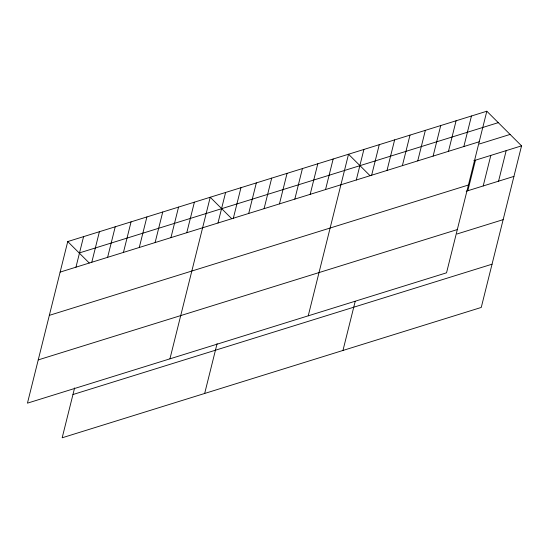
<?xml version="1.0" encoding="UTF-8"?>
<svg xmlns="http://www.w3.org/2000/svg" width="549" height="549" viewBox="0 0 549 549"><rect width="100%" height="100%" fill="white"/><g stroke="black" fill="none" stroke-linecap="round" stroke-linejoin="round"><path stroke-width="0.82" d="M486.826 111.221L67.74 241.56L27.45 403.151L446.536 272.812L486.826 111.221L521.55 145.849L481.26 307.44L62.174 437.779L74.602 387.937M75.954 267.185L83.572 236.633M91.786 262.257L99.403 231.712M107.618 257.337L115.235 226.785M123.45 252.41L131.067 221.865M139.281 247.489L146.899 216.937M155.113 242.562L162.73 212.017M170.945 237.642L178.562 207.09M186.777 232.714L194.394 202.169M169.936 358.833L210.226 197.242L231.726 218.68M217.98 223.011L225.598 192.466M233.346 218.234L240.963 187.683M248.711 213.451L256.328 182.906M204.667 393.461L217.088 343.619M264.076 208.675L271.693 178.13M279.448 203.899L287.058 173.347M294.813 199.115L302.43 168.57M310.178 194.339L317.796 163.787M325.543 189.556L333.161 159.011M308.236 315.826L348.526 154.235L370.019 175.666M356.28 180.003L363.891 149.452M371.646 175.22L379.263 144.675M387.011 170.444L394.628 139.892M342.96 350.454L355.182 301.435M402.376 165.661L409.993 135.116M417.741 160.884L425.358 130.339M433.113 156.108L440.723 125.556M448.478 151.325L456.095 120.78M463.843 146.549L471.461 115.997M467.837 190.736L475.448 160.191M483.202 185.953L490.82 155.408M498.567 181.177L506.185 150.632M79.2 252.986L498.286 122.647M60.122 272.105L479.208 141.766M479.359 143.982L510.09 134.423M473.835 160.692L521.55 145.849M49.341 315.352L468.427 185.013M466.218 191.237L513.933 176.401M38.231 359.904L457.317 229.564M457.049 233.977L503.152 219.641M72.955 394.532L492.041 264.199M67.74 241.56L89.233 262.992"/></g></svg>
